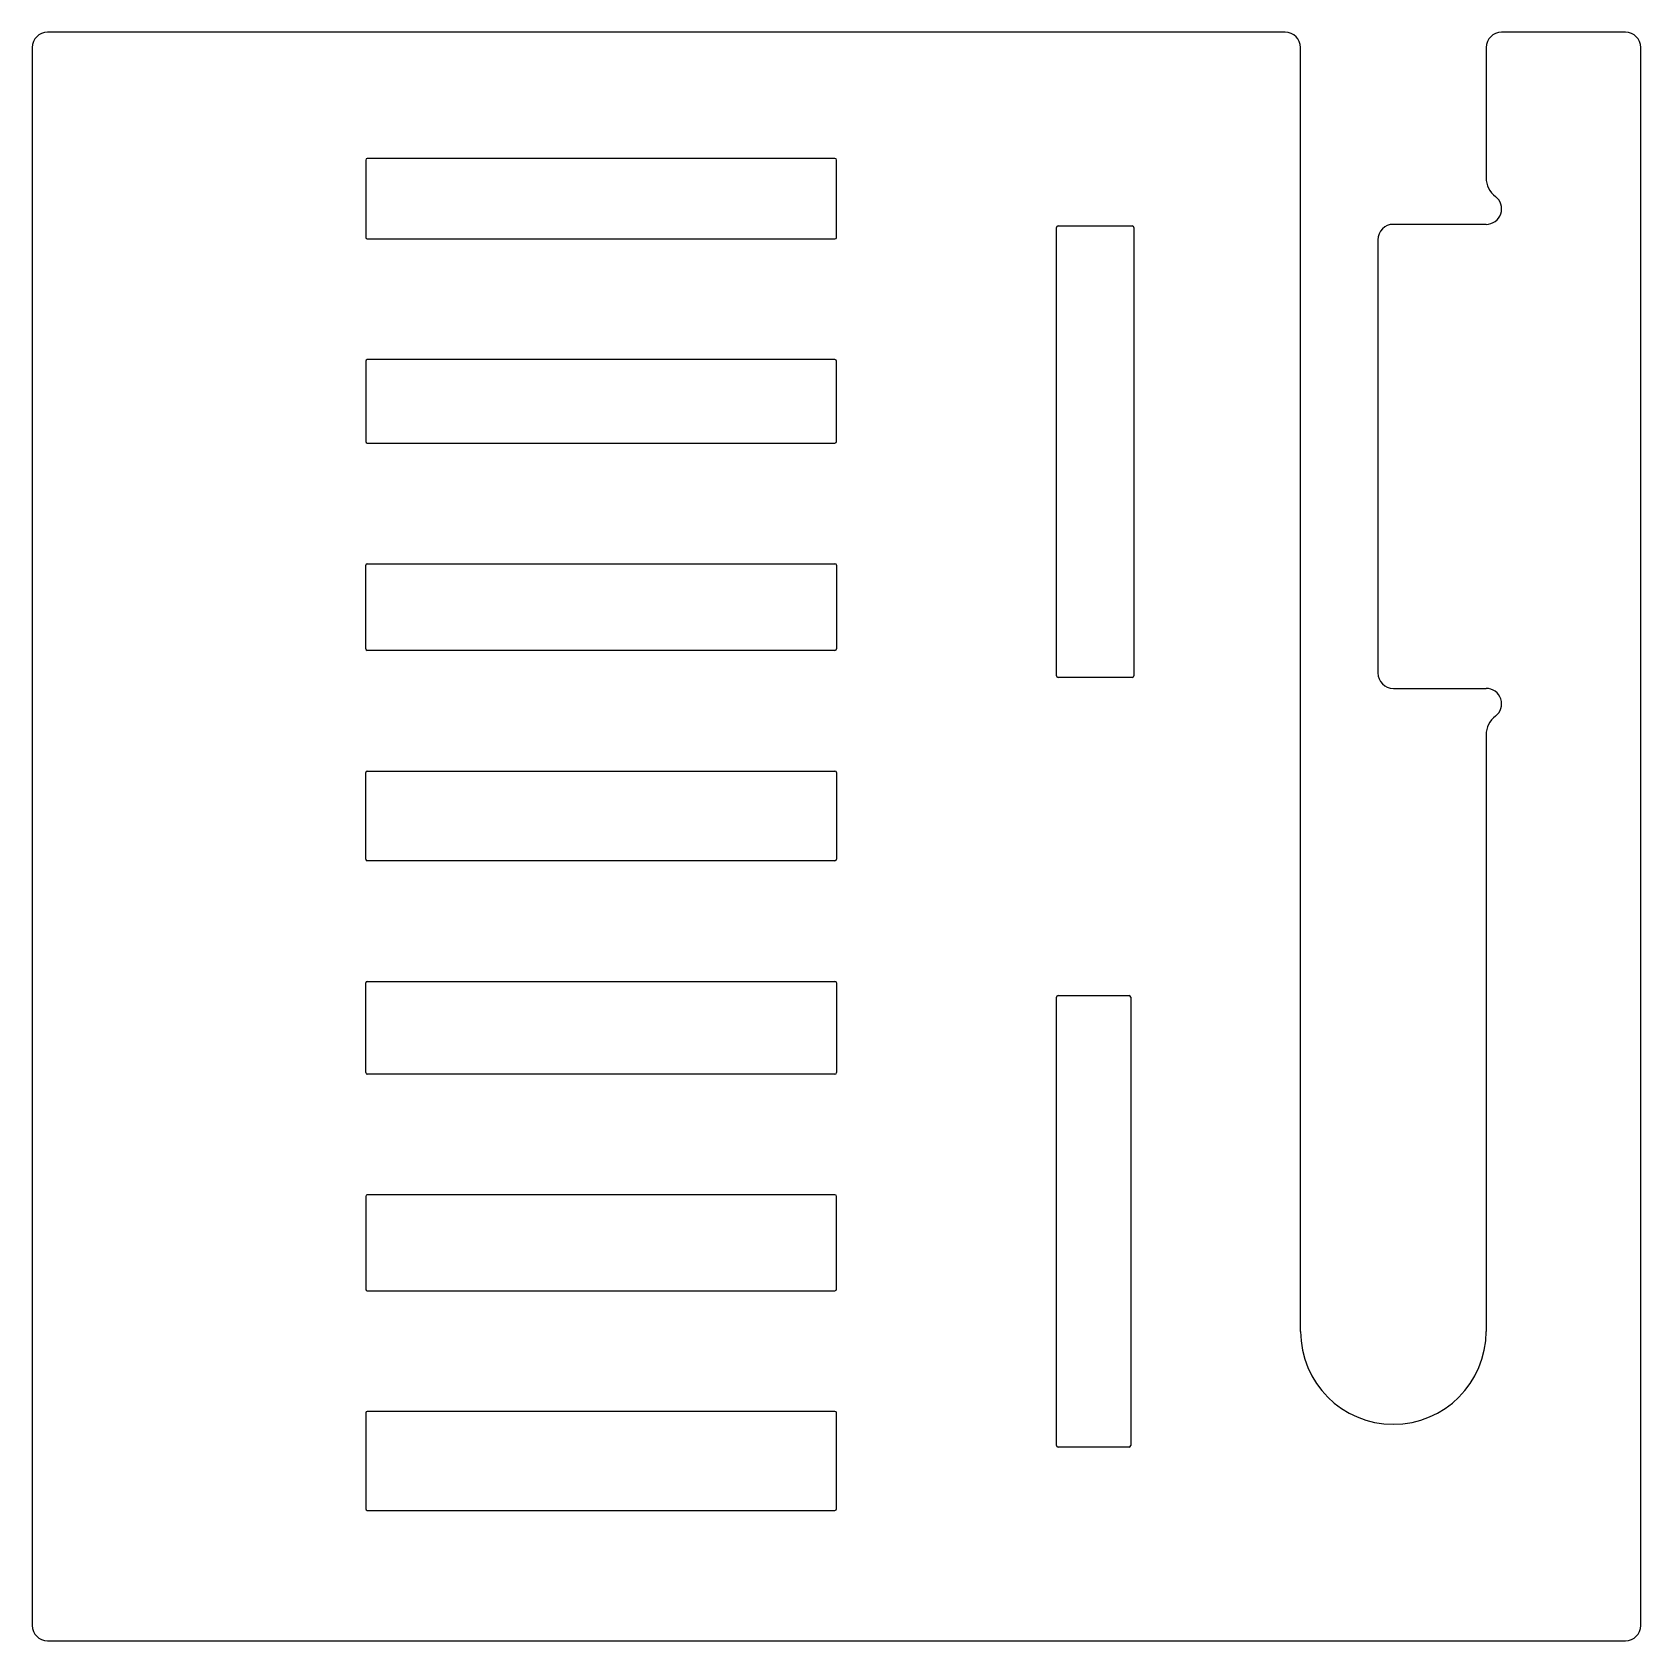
# Model space of a CAD drawing. Header units: millimetres. Extents: x -26 to 26, y -26 to 26.
import ezdxf

# ---------------------------------------------------------------- set-up
doc = ezdxf.new("R2010")
doc.units = ezdxf.units.MM
doc.layers.add('Sketch031', color=7, linetype='CONTINUOUS')

msp = doc.modelspace()

# ---------------------------------------------------------------- linework, layer by layer
at = {"layer": 'Sketch031'}
for p, q in [((14.5, 26), (-25.5, 26)), ((25.5, 26), (21.5, 26)), ((-26, 25.5), (-26, -25.5)), ((15, -16), (15, 25.5)), ((21, 25.5), (21, 21.2883)), ((26, -25.5), (26, 25.5)), ((-15.2186, 21.8663), (-15.2186, 19.3663)), ((-0.05, 21.9163), (-15.1686, 21.9163)), ((0, 19.3663), (0, 21.8663)), ((21, 19.7883), (18, 19.7883)), ((-15.1686, 19.3163), (-0.05, 19.3163)), ((7.11148, 5.19508), (7.11148, 19.6855)), ((7.16148, 19.7355), (9.56148, 19.7355)), ((9.61148, 19.6855), (9.61148, 5.19508)), ((17.5, 19.2883), (17.5, 5.28826)), ((-15.2186, 15.3663), (-15.2186, 12.7663)), ((-0.05, 15.4163), (-15.1686, 15.4163)), ((0, 12.7663), (0, 15.3663)), ((-15.1686, 12.7163), (-0.05, 12.7163)), ((-15.2186, 6.06628), (-15.2186, 8.76628)), ((-15.1686, 8.81628), (-0.05, 8.81628)), ((0, 8.76628), (0, 6.06628)), ((-0.05, 6.01628), (-15.1686, 6.01628)), ((9.56148, 5.14508), (7.16148, 5.14508)), ((18, 4.78826), (21, 4.78826)), ((21, 3.28826), (21, -16)), ((-15.1686, 2.11628), (-0.05, 2.11628)), ((-15.2186, -0.733723), (-15.2186, 2.06628)), ((0, 2.06628), (0, -0.733723)), ((-0.05, -0.783723), (-15.1686, -0.783723)), ((-15.2186, -7.63372), (-15.2186, -4.73372)), ((-15.1686, -4.68372), (-0.05, -4.68372)), ((0, -4.73372), (0, -7.63372)), ((7.11148, -19.6855), (7.11148, -5.19508)), ((7.16148, -5.14508), (9.46148, -5.14508)), ((9.51148, -5.19508), (9.51148, -19.6855)), ((-0.05, -7.68372), (-15.1686, -7.68372)), ((-15.2186, -11.6337), (-15.2186, -14.6337)), ((-0.05, -11.5837), (-15.1686, -11.5837)), ((0, -14.6337), (0, -11.6337)), ((-15.1686, -14.6837), (-0.05, -14.6837)), ((-15.2186, -18.6337), (-15.2186, -21.7337)), ((-0.05, -18.5837), (-15.1686, -18.5837)), ((0, -21.7337), (0, -18.6337)), ((9.46148, -19.7355), (7.16148, -19.7355)), ((-15.1686, -21.7837), (-0.05, -21.7837)), ((-25.5, -26), (4.90297, -26)), ((4.90297, -26), (25.5, -26))]:
    msp.add_line(p, q, dxfattribs=at)
for centre, radius, start, end in [((-25.5, 25.5), 0.5, 90, 180), ((14.5, 25.5), 0.5, 0, 90), ((21.5, 25.5), 0.5, 90, 180), ((25.5, 25.5), 0.5, 0, 90), ((-15.1686, 21.8663), 0.05, 90, 180), ((-0.05, 21.8663), 0.05, 0, 90), ((21.75, 21.2883), 0.75, 180, -126.87), ((21, 20.2883), 0.5, -90, 53.1301), ((18, 19.2883), 0.5, 90, 180), ((-15.1686, 19.3663), 0.05, 180, -90), ((-0.05, 19.3663), 0.05, -90, 0), ((7.16148, 19.6855), 0.05, 90, 180), ((9.56148, 19.6855), 0.05, 0, 90), ((-15.1686, 15.3663), 0.05, 90, 180), ((-0.05, 15.3663), 0.05, 0, 90), ((-15.1686, 12.7663), 0.05, 180, -90), ((-0.05, 12.7663), 0.05, -90, 0), ((-15.1686, 8.76628), 0.05, 90, 180), ((-0.05, 8.76628), 0.05, 0, 90), ((-15.1686, 6.06628), 0.05, 180, -90), ((-0.05, 6.06628), 0.05, -90, 0), ((18, 5.28826), 0.5, 180, -90), ((7.16148, 5.19508), 0.05, 180, -90), ((9.56148, 5.19508), 0.05, -90, 0), ((21, 4.28826), 0.5, -53.1301, 90), ((21.75, 3.28826), 0.75, 126.87, 180), ((-15.1686, 2.06628), 0.05, 90, 180), ((-0.05, 2.06628), 0.05, 0, 90), ((-15.1686, -0.733723), 0.05, 180, -90), ((-0.05, -0.733723), 0.05, -90, 0), ((-15.1686, -4.73372), 0.05, 90, 180), ((-0.05, -4.73372), 0.05, 0, 90), ((7.16148, -5.19508), 0.05, 90, 180), ((9.46148, -5.19508), 0.05, 0, 90), ((-15.1686, -7.63372), 0.05, 180, -90), ((-0.05, -7.63372), 0.05, -90, 0), ((-15.1686, -11.6337), 0.05, 90, 180), ((-0.05, -11.6337), 0.05, 0, 90), ((-15.1686, -14.6337), 0.05, 180, -90), ((-0.05, -14.6337), 0.05, -90, 0), ((18, -16), 3, 180, 0), ((-15.1686, -18.6337), 0.05, 90, 180), ((-0.05, -18.6337), 0.05, 0, 90), ((7.16148, -19.6855), 0.05, 180, -90), ((9.46148, -19.6855), 0.05, -90, 0), ((-15.1686, -21.7337), 0.05, 180, -90), ((-0.05, -21.7337), 0.05, -90, 0), ((-25.5, -25.5), 0.5, 180, -90), ((25.5, -25.5), 0.5, -90, 0)]:
    msp.add_arc(centre, radius, start, end, dxfattribs=at)

doc.saveas('drawing.dxf')
